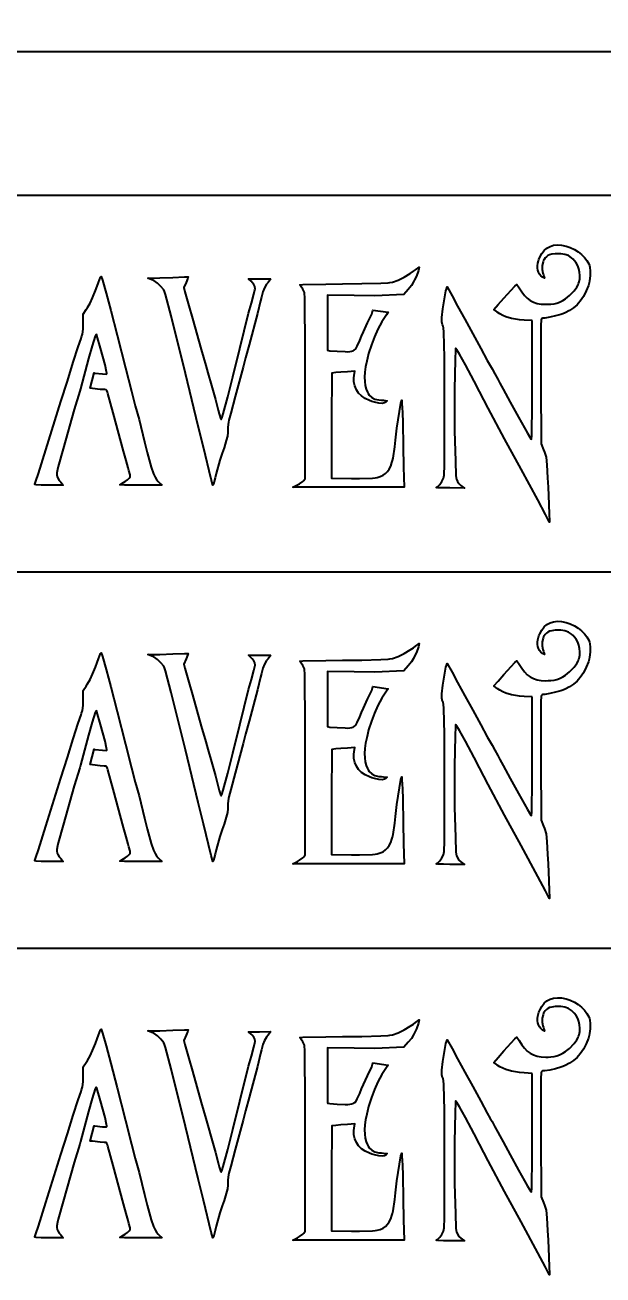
# Model space of a CAD drawing. Header units: millimetres. Extents: x 2045 to 2776, y 1347 to 1669.
# Drawn here: x 2248.6 to 2325.4, y 1503.4 to 1669.5 of the extents above; entities that cross this region are included whole.
import ezdxf

# ---------------------------------------------------------------- set-up
doc = ezdxf.new("R2010")
doc.units = ezdxf.units.MM
doc.styles.get("Standard").update_dxf_attribs({"font": 'arial.ttf'})
doc.dimstyles.new('ISO-25', dxfattribs={"dimtxt": 2.5, "dimasz": 2.5, "dimexe": 1.25, "dimexo": 0.625, "dimtad": 1, "dimtxsty": 'Standard', "dimcen": 2.5, "dimadec": 0, "dimazin": 0, "dimtfac": 1, "dimtmove": 0, "dimatfit": 3, "dimfxl": 1, "dimarcsym": 0})

# ---------------------------------------------------------------- blocks, each defined once
blk = doc.blocks.new('*D8')
at = {"color": 0, "lineweight": -2, "transparency": 16777216}
for p, q in [((2075.52, 1622.46), (2075.52, 1667.18)), ((2775.52, 1622.46), (2775.52, 1667.18)), ((2078.02, 1665.93), (2773.02, 1665.93))]:
    blk.add_line(p, q, dxfattribs=at)
at = {"color": 0, "transparency": 16777216}
for points in [[(2078.02, 1666.35), (2078.02, 1665.51), (2075.52, 1665.93)], [(2773.02, 1666.35), (2773.02, 1665.51), (2775.52, 1665.93)]]:
    blk.add_solid(points, dxfattribs=at)
at = {"layer": 'Defpoints', "color": 0, "transparency": 16777216}
for p in [(2775.52, 1665.93), (2075.52, 1621.84), (2775.52, 1621.84)]:
    blk.add_point(p, dxfattribs=at)
at = {"color": 0, "transparency": 16777216, "insert": (2425.52, 1667.83), "char_height": 2.5, "attachment_point": 5}
blk.add_mtext('700', dxfattribs=at)

msp = doc.modelspace()

# ---------------------------------------------------------------- linework, layer by layer
for points in [[(2355.523, 1631.839, 0.4142136), (2340.523, 1646.839), (2225.523, 1646.839, 0.4142136), (2215.523, 1636.839), (2215.523, 1606.839, 0.4142136), (2225.523, 1596.839), (2340.523, 1596.839, 0.4142136), (2355.523, 1611.839)], [(2225.523, 1596.839, 0.4142136), (2215.523, 1586.839), (2215.523, 1556.839, 0.4142136), (2225.523, 1546.839), (2340.523, 1546.839, 0.4142136), (2355.523, 1561.839)]]:
    msp.add_lwpolyline(points, format="xyb")
for points in [[(2315.988, 1630.205), (2314.942, 1630.267), (2314.338, 1630.313), (2313.238, 1630.499), (2312.518, 1630.716), (2312.092, 1630.886), (2311.697, 1631.088), (2311.356, 1631.313), (2311.201, 1631.436), (2310.922, 1631.669), (2311.487, 1632.327), (2312.254, 1633.195), (2313.711, 1634.775), (2313.951, 1634.991), (2314.261, 1634.558), (2314.617, 1634.016), (2314.973, 1633.551), (2315.345, 1633.164), (2315.748, 1632.869), (2316.189, 1632.645), (2316.67, 1632.49), (2317.212, 1632.397), (2317.816, 1632.366), (2318.149, 1632.374), (2318.474, 1632.389), (2318.939, 1632.428), (2319.288, 1632.513), (2319.652, 1632.668), (2319.9, 1632.784), (2320.078, 1632.885), (2320.442, 1633.117), (2320.969, 1633.528), (2321.581, 1634.155), (2321.937, 1634.651), (2322.115, 1634.976), (2322.177, 1635.131), (2322.247, 1635.333), (2322.332, 1635.751), (2322.348, 1636.193), (2322.309, 1636.642), (2322.208, 1637.076), (2322.053, 1637.494), (2321.852, 1637.873), (2321.604, 1638.207), (2321.457, 1638.354), (2321.232, 1638.547), (2320.814, 1638.834), (2320.365, 1638.997), (2319.815, 1639.074), (2319.474, 1639.082), (2319.079, 1639.074), (2318.598, 1639.012), (2318.327, 1638.942), (2318.095, 1638.834), (2317.893, 1638.695), (2317.731, 1638.524), (2317.591, 1638.323), (2317.529, 1638.207), (2317.444, 1637.997), (2317.344, 1637.517), (2317.328, 1636.998), (2317.413, 1636.502), (2317.491, 1636.286), (2317.553, 1636.123), (2317.621, 1635.827), (2317.365, 1635.962), (2317.173, 1636.154), (2316.995, 1636.386), (2316.856, 1636.634), (2316.77, 1636.897), (2316.716, 1637.184), (2316.716, 1637.494), (2316.755, 1637.812), (2316.84, 1638.152), (2316.902, 1638.323), (2317.01, 1638.609), (2317.274, 1639.097), (2317.591, 1639.508), (2317.955, 1639.825), (2318.374, 1640.058), (2318.846, 1640.205), (2319.358, 1640.259), (2319.915, 1640.228), (2320.504, 1640.104), (2321.077, 1639.911), (2321.612, 1639.655), (2322.115, 1639.345), (2322.572, 1638.997), (2322.959, 1638.602), (2323.285, 1638.176), (2323.533, 1637.734), (2323.618, 1637.502), (2323.672, 1637.308), (2323.726, 1636.766), (2323.719, 1636.138), (2323.641, 1635.503), (2323.579, 1635.232), (2323.486, 1634.883), (2323.192, 1634.148), (2322.812, 1633.419), (2322.394, 1632.784), (2322.185, 1632.536), (2321.983, 1632.32), (2321.511, 1631.909), (2320.969, 1631.545), (2320.38, 1631.235), (2320.07, 1631.111), (2319.83, 1631.018), (2319.125, 1630.825), (2318.351, 1630.646), (2317.708, 1630.53), (2317.43, 1630.519), (2317.328, 1630.491), (2317.258, 1630.422), (2317.212, 1630.298), (2317.196, 1630.205), (2317.173, 1629.632), (2317.158, 1625.085), (2317.165, 1621.854), (2317.196, 1613.822), (2317.522, 1613.047), (2317.661, 1612.714), (2317.847, 1612.04), (2317.963, 1611.025), (2318.056, 1609.329), (2318.11, 1608.059), (2318.203, 1605.836), (2318.265, 1604.449), (2318.304, 1603.643), (2318.289, 1603.419), (2318.157, 1603.651), (2317.754, 1604.457), (2316.755, 1606.378), (2314.532, 1610.475), (2312.324, 1614.519), (2310.147, 1618.586), (2309.016, 1620.793), (2308.304, 1622.164), (2307.157, 1624.333), (2306.352, 1625.766), (2305.988, 1626.339), (2305.848, 1626.502), (2305.817, 1626.502), (2305.794, 1626.363), (2305.755, 1624.968), (2305.693, 1621.111), (2305.678, 1617.695), (2305.693, 1615.572), (2305.794, 1611.529), (2305.872, 1609.647), (2305.902, 1609.329), (2305.949, 1609.151), (2306.081, 1608.826), (2306.267, 1608.547), (2306.53, 1608.291), (2306.693, 1608.175), (2307.01, 1607.958), (2305.035, 1607.966), (2304.206, 1607.973), (2303.447, 1608.004), (2303.229, 1608.034), (2303.246, 1608.043), (2303.246, 1608.043), (2303.261, 1608.051), (2303.408, 1608.128), (2303.718, 1608.423), (2304.005, 1608.818), (2304.214, 1609.252), (2304.268, 1609.453), (2304.291, 1609.67), (2304.33, 1611.033), (2304.353, 1615.084), (2304.346, 1619.585), (2304.33, 1625.286), (2304.276, 1628.663), (2304.222, 1629.26), (2304.175, 1629.43), (2304.152, 1629.484), (2304.074, 1629.624), (2303.989, 1630.027), (2303.981, 1630.282), (2303.997, 1630.608), (2304.129, 1631.777), (2304.33, 1633.11), (2304.524, 1634.155), (2304.593, 1634.38), (2304.71, 1634.674), (2305.345, 1633.489), (2306.081, 1632.141), (2307.049, 1630.375), (2308.11, 1628.439), (2309.164, 1626.502), (2310.023, 1624.922), (2310.418, 1624.225), (2310.674, 1623.791), (2311.046, 1623.117), (2311.425, 1622.412), (2311.704, 1621.901), (2312.146, 1621.095), (2313.075, 1619.383), (2314.183, 1617.362), (2315.391, 1615.239), (2315.841, 1614.511), (2315.91, 1614.449), (2315.941, 1614.891), (2315.98, 1619.174), (2315.988, 1622.327), (2315.988, 1630.205)], [(2298.691, 1619.229), (2298.753, 1617.997), (2298.784, 1616.626), (2298.846, 1613.543), (2298.908, 1610.747), (2298.977, 1608.059), (2284.182, 1608.059), (2284.802, 1608.368), (2285.058, 1608.516), (2285.507, 1608.833), (2285.623, 1608.957), (2285.825, 1609.236), (2285.817, 1621.459), (2285.809, 1626.37), (2285.77, 1633.148), (2285.747, 1633.931), (2285.701, 1634.047), (2285.507, 1634.38), (2285.275, 1634.69), (2285.118, 1634.966), (2285.491, 1634.992), (2288.559, 1635.054), (2290.798, 1635.085), (2293.346, 1635.116), (2295.887, 1635.178), (2296.871, 1635.232), (2297.095, 1635.263), (2297.428, 1635.325), (2298.172, 1635.581), (2298.977, 1635.968), (2299.799, 1636.464), (2300.201, 1636.75), (2300.496, 1636.967), (2300.993, 1637.295), (2300.883, 1636.866), (2300.604, 1636.1), (2300.372, 1635.604), (2300.24, 1635.333), (2299.938, 1634.852), (2299.527, 1634.333), (2298.923, 1633.667), (2295.097, 1633.512), (2292.331, 1633.543), (2288.776, 1633.574), (2288.776, 1626.285), (2288.799, 1626.262), (2289.101, 1626.208), (2290.062, 1626.13), (2291.123, 1626.084), (2291.495, 1626.076), (2292.014, 1626.138), (2292.192, 1626.208), (2292.331, 1626.278), (2292.54, 1626.44), (2292.75, 1626.812), (2293.075, 1627.548), (2293.323, 1628.137), (2293.563, 1628.71), (2294.097, 1629.895), (2294.678, 1631.08), (2294.818, 1631.606), (2296.871, 1631.304), (2296.615, 1630.979), (2296.011, 1630.05), (2295.484, 1629.082), (2295.019, 1628.067), (2294.616, 1626.982), (2294.26, 1625.821), (2294.097, 1625.193), (2294.004, 1624.798), (2293.857, 1624.047), (2293.764, 1623.349), (2293.726, 1622.707), (2293.741, 1622.118), (2293.803, 1621.583), (2293.919, 1621.111), (2294.09, 1620.7), (2294.198, 1620.514), (2294.338, 1620.305), (2294.678, 1619.988), (2295.097, 1619.779), (2295.623, 1619.662), (2295.949, 1619.639), (2296.22, 1619.616), (2296.725, 1619.558), (2296.535, 1619.355), (2296.359, 1619.267), (2296.034, 1619.205), (2295.592, 1619.244), (2295.019, 1619.376), (2294.671, 1619.476), (2294.361, 1619.585), (2293.795, 1619.856), (2293.323, 1620.189), (2292.928, 1620.584), (2292.626, 1621.026), (2292.416, 1621.521), (2292.3, 1622.048), (2292.293, 1622.614), (2292.331, 1622.908), (2292.424, 1623.481), (2291.448, 1623.411), (2290.565, 1623.349), (2289.914, 1623.295), (2289.357, 1623.233), (2289.334, 1616.951), (2289.318, 1611.924), (2289.31, 1609.972), (2289.31, 1609.267), (2291.967, 1609.244), (2293.059, 1609.236), (2294.779, 1609.275), (2295.135, 1609.314), (2295.376, 1609.36), (2295.802, 1609.484), (2296.173, 1609.654), (2296.499, 1609.879), (2296.77, 1610.15), (2297.002, 1610.475), (2297.196, 1610.87), (2297.359, 1611.335), (2297.428, 1611.599), (2297.506, 1611.947), (2297.723, 1613.434), (2297.831, 1614.333), (2298.025, 1615.913), (2298.366, 1618.144), (2298.559, 1619.229), (2298.659, 1619.616), (2298.691, 1619.229)], [(2266.792, 1608.345), (2263.988, 1608.345), (2261.812, 1608.353), (2261.184, 1608.384), (2261.285, 1608.477), (2261.641, 1608.694), (2261.866, 1608.826), (2262.207, 1609.058), (2262.423, 1609.275), (2262.532, 1609.468), (2262.54, 1609.561), (2262.524, 1609.701), (2262.385, 1610.282), (2262.284, 1610.638), (2262.005, 1611.606), (2261.664, 1612.853), (2260.286, 1617.943), (2259.581, 1620.522), (2259.526, 1620.693), (2259.449, 1620.909), (2259.356, 1621.002), (2259.193, 1621.033), (2259.069, 1621.033), (2258.535, 1621.064), (2257.551, 1621.181), (2257.208, 1621.218), (2257.747, 1623.252), (2257.869, 1623.241), (2258.876, 1623.117), (2259.379, 1623.094), (2259.441, 1623.156), (2259.441, 1623.218), (2259.418, 1623.396), (2259.201, 1624.341), (2258.605, 1626.556), (2258.117, 1628.23), (2258.093, 1628.299), (2258.024, 1628.353), (2257.985, 1628.33), (2257.9, 1628.137), (2257.497, 1626.851), (2257.017, 1625.147), (2255.955, 1621.142), (2255.839, 1620.809), (2255.119, 1618.384), (2253.624, 1613.171), (2252.989, 1610.824), (2252.888, 1610.429), (2252.811, 1609.964), (2252.811, 1609.709), (2252.842, 1609.476), (2252.919, 1609.267), (2253.113, 1608.957), (2253.306, 1608.733), (2253.655, 1608.345), (2251.742, 1608.345), (2250.727, 1608.353), (2250.03, 1608.392), (2249.868, 1608.432), (2249.877, 1608.459), (2249.875, 1608.461), (2249.883, 1608.477), (2250.014, 1608.872), (2250.34, 1609.902), (2251.316, 1613.032), (2253.337, 1619.438), (2254.197, 1622.157), (2254.987, 1624.666), (2255.638, 1626.704), (2256.017, 1627.811), (2256.095, 1628.036), (2256.203, 1628.423), (2256.281, 1629.066), (2256.289, 1629.794), (2256.296, 1631.057), (2256.707, 1631.661), (2256.893, 1631.932), (2257.226, 1632.521), (2257.551, 1633.241), (2257.923, 1634.186), (2258.14, 1634.775), (2258.326, 1635.286), (2258.605, 1635.968), (2258.678, 1636.062), (2258.853, 1635.565), (2259.341, 1633.853), (2259.96, 1631.537), (2260.82, 1628.261), (2261.92, 1623.938), (2262.726, 1620.809), (2263.229, 1618.903), (2263.725, 1617.052), (2264.468, 1614.108), (2264.825, 1612.699), (2265.359, 1610.754), (2265.669, 1609.848), (2265.863, 1609.414), (2266.049, 1609.097), (2266.25, 1608.849), (2266.366, 1608.74), (2266.792, 1608.345)], [(2281.247, 1635.751), (2280.89, 1635.286), (2280.697, 1635.031), (2280.41, 1634.566), (2280.193, 1634.047), (2279.992, 1633.334), (2279.868, 1632.846), (2279.457, 1631.134), (2278.381, 1627.006), (2277.9, 1625.247), (2277.559, 1624.008), (2276.529, 1620.104), (2275.94, 1617.896), (2275.662, 1616.959), (2275.6, 1616.727), (2275.522, 1616.045), (2275.514, 1615.642), (2275.514, 1615.348), (2275.468, 1614.852), (2275.329, 1614.256), (2275.026, 1613.303), (2274.786, 1612.59), (2274.484, 1611.661), (2273.965, 1609.887), (2273.834, 1609.314), (2273.725, 1608.818), (2273.617, 1608.43), (2273.56, 1608.355), (2273.338, 1609.128), (2272.277, 1613.372), (2271.587, 1616.192), (2269.891, 1623.164), (2267.977, 1630.817), (2267.242, 1633.66), (2267.11, 1634.055), (2267.001, 1634.279), (2266.637, 1634.752), (2266.173, 1635.186), (2265.677, 1635.526), (2265.444, 1635.635), (2264.91, 1635.836), (2265.537, 1635.844), (2266.482, 1635.867), (2268.202, 1635.937), (2269.782, 1635.999), (2270.255, 1635.999), (2270.208, 1635.828), (2269.976, 1635.279), (2269.666, 1634.581), (2269.821, 1634.031), (2270.34, 1632.157), (2270.82, 1630.476), (2272.005, 1626.347), (2272.61, 1624.225), (2272.873, 1623.28), (2273.369, 1621.568), (2273.888, 1619.709), (2274.26, 1618.299), (2274.384, 1617.803), (2274.593, 1617.129), (2274.639, 1617.06), (2274.662, 1617.075), (2274.748, 1617.246), (2274.926, 1617.811), (2275.538, 1620.088), (2276.188, 1622.73), (2277.118, 1626.51), (2278.295, 1631.181), (2278.659, 1632.505), (2278.992, 1633.706), (2279.132, 1634.272), (2279.147, 1634.434), (2279.124, 1634.729), (2279, 1635.007), (2278.783, 1635.286), (2278.628, 1635.426), (2278.272, 1635.743), (2279.759, 1635.743), (2281.247, 1635.751)], [(2315.988, 1580.205), (2314.942, 1580.267), (2314.338, 1580.313), (2313.238, 1580.499), (2312.518, 1580.716), (2312.092, 1580.886), (2311.697, 1581.088), (2311.356, 1581.313), (2311.201, 1581.436), (2310.922, 1581.669), (2311.487, 1582.327), (2312.254, 1583.195), (2313.711, 1584.775), (2313.951, 1584.991), (2314.261, 1584.558), (2314.617, 1584.016), (2314.973, 1583.551), (2315.345, 1583.164), (2315.748, 1582.869), (2316.189, 1582.645), (2316.67, 1582.49), (2317.212, 1582.397), (2317.816, 1582.366), (2318.149, 1582.374), (2318.474, 1582.389), (2318.939, 1582.428), (2319.288, 1582.513), (2319.652, 1582.668), (2319.9, 1582.784), (2320.078, 1582.885), (2320.442, 1583.117), (2320.969, 1583.528), (2321.581, 1584.155), (2321.937, 1584.651), (2322.115, 1584.976), (2322.177, 1585.131), (2322.247, 1585.333), (2322.332, 1585.751), (2322.348, 1586.193), (2322.309, 1586.642), (2322.208, 1587.076), (2322.053, 1587.494), (2321.852, 1587.873), (2321.604, 1588.207), (2321.457, 1588.354), (2321.232, 1588.547), (2320.814, 1588.834), (2320.365, 1588.997), (2319.815, 1589.074), (2319.474, 1589.082), (2319.079, 1589.074), (2318.598, 1589.012), (2318.327, 1588.942), (2318.095, 1588.834), (2317.893, 1588.695), (2317.731, 1588.524), (2317.591, 1588.323), (2317.529, 1588.207), (2317.444, 1587.997), (2317.344, 1587.517), (2317.328, 1586.998), (2317.413, 1586.502), (2317.491, 1586.286), (2317.553, 1586.123), (2317.621, 1585.827), (2317.365, 1585.962), (2317.173, 1586.154), (2316.995, 1586.386), (2316.856, 1586.634), (2316.77, 1586.897), (2316.716, 1587.184), (2316.716, 1587.494), (2316.755, 1587.812), (2316.84, 1588.152), (2316.902, 1588.323), (2317.01, 1588.609), (2317.274, 1589.097), (2317.591, 1589.508), (2317.955, 1589.825), (2318.374, 1590.058), (2318.846, 1590.205), (2319.358, 1590.259), (2319.915, 1590.228), (2320.504, 1590.104), (2321.077, 1589.911), (2321.612, 1589.655), (2322.115, 1589.345), (2322.572, 1588.997), (2322.959, 1588.602), (2323.285, 1588.176), (2323.533, 1587.734), (2323.618, 1587.502), (2323.672, 1587.308), (2323.726, 1586.766), (2323.719, 1586.138), (2323.641, 1585.503), (2323.579, 1585.232), (2323.486, 1584.883), (2323.192, 1584.148), (2322.812, 1583.419), (2322.394, 1582.784), (2322.185, 1582.536), (2321.983, 1582.32), (2321.511, 1581.909), (2320.969, 1581.545), (2320.38, 1581.235), (2320.07, 1581.111), (2319.83, 1581.018), (2319.125, 1580.825), (2318.351, 1580.646), (2317.708, 1580.53), (2317.43, 1580.519), (2317.328, 1580.491), (2317.258, 1580.422), (2317.212, 1580.298), (2317.196, 1580.205), (2317.173, 1579.632), (2317.158, 1575.085), (2317.165, 1571.854), (2317.196, 1563.822), (2317.522, 1563.047), (2317.661, 1562.714), (2317.847, 1562.04), (2317.963, 1561.025), (2318.056, 1559.329), (2318.11, 1558.059), (2318.203, 1555.836), (2318.265, 1554.449), (2318.304, 1553.643), (2318.289, 1553.419), (2318.157, 1553.651), (2317.754, 1554.457), (2316.755, 1556.378), (2314.532, 1560.475), (2312.324, 1564.519), (2310.147, 1568.586), (2309.016, 1570.793), (2308.304, 1572.164), (2307.157, 1574.333), (2306.352, 1575.766), (2305.988, 1576.339), (2305.848, 1576.502), (2305.817, 1576.502), (2305.794, 1576.363), (2305.755, 1574.968), (2305.693, 1571.111), (2305.678, 1567.695), (2305.693, 1565.572), (2305.794, 1561.529), (2305.872, 1559.647), (2305.902, 1559.329), (2305.949, 1559.151), (2306.081, 1558.826), (2306.267, 1558.547), (2306.53, 1558.291), (2306.693, 1558.175), (2307.01, 1557.958), (2305.035, 1557.966), (2304.206, 1557.973), (2303.447, 1558.004), (2303.229, 1558.034), (2303.246, 1558.043), (2303.246, 1558.043), (2303.261, 1558.051), (2303.408, 1558.128), (2303.718, 1558.423), (2304.005, 1558.818), (2304.214, 1559.252), (2304.268, 1559.453), (2304.291, 1559.67), (2304.33, 1561.033), (2304.353, 1565.084), (2304.346, 1569.585), (2304.33, 1575.286), (2304.276, 1578.663), (2304.222, 1579.26), (2304.175, 1579.43), (2304.152, 1579.484), (2304.074, 1579.624), (2303.989, 1580.027), (2303.981, 1580.282), (2303.997, 1580.608), (2304.129, 1581.777), (2304.33, 1583.11), (2304.524, 1584.155), (2304.593, 1584.38), (2304.71, 1584.674), (2305.345, 1583.489), (2306.081, 1582.141), (2307.049, 1580.375), (2308.11, 1578.439), (2309.164, 1576.502), (2310.023, 1574.922), (2310.418, 1574.225), (2310.674, 1573.791), (2311.046, 1573.117), (2311.425, 1572.412), (2311.704, 1571.901), (2312.146, 1571.095), (2313.075, 1569.383), (2314.183, 1567.362), (2315.391, 1565.239), (2315.841, 1564.511), (2315.91, 1564.449), (2315.941, 1564.891), (2315.98, 1569.174), (2315.988, 1572.327), (2315.988, 1580.205)], [(2266.792, 1558.345), (2263.988, 1558.345), (2261.812, 1558.353), (2261.184, 1558.384), (2261.285, 1558.477), (2261.641, 1558.694), (2261.866, 1558.826), (2262.207, 1559.058), (2262.423, 1559.275), (2262.532, 1559.468), (2262.54, 1559.561), (2262.524, 1559.701), (2262.385, 1560.282), (2262.284, 1560.638), (2262.005, 1561.606), (2261.664, 1562.853), (2260.286, 1567.943), (2259.581, 1570.522), (2259.526, 1570.693), (2259.449, 1570.909), (2259.356, 1571.002), (2259.193, 1571.033), (2259.069, 1571.033), (2258.535, 1571.064), (2257.551, 1571.181), (2257.208, 1571.218), (2257.747, 1573.252), (2257.869, 1573.241), (2258.876, 1573.117), (2259.379, 1573.094), (2259.441, 1573.156), (2259.441, 1573.218), (2259.418, 1573.396), (2259.201, 1574.341), (2258.605, 1576.556), (2258.117, 1578.23), (2258.093, 1578.299), (2258.024, 1578.353), (2257.985, 1578.33), (2257.9, 1578.137), (2257.497, 1576.851), (2257.017, 1575.147), (2255.955, 1571.142), (2255.839, 1570.809), (2255.119, 1568.384), (2253.624, 1563.171), (2252.989, 1560.824), (2252.888, 1560.429), (2252.811, 1559.964), (2252.811, 1559.709), (2252.842, 1559.476), (2252.919, 1559.267), (2253.113, 1558.957), (2253.306, 1558.733), (2253.655, 1558.345), (2251.742, 1558.345), (2250.727, 1558.353), (2250.03, 1558.392), (2249.868, 1558.432), (2249.877, 1558.459), (2249.875, 1558.461), (2249.883, 1558.477), (2250.014, 1558.872), (2250.34, 1559.902), (2251.316, 1563.032), (2253.337, 1569.438), (2254.197, 1572.157), (2254.987, 1574.666), (2255.638, 1576.704), (2256.017, 1577.811), (2256.095, 1578.036), (2256.203, 1578.423), (2256.281, 1579.066), (2256.289, 1579.794), (2256.296, 1581.057), (2256.707, 1581.661), (2256.893, 1581.932), (2257.226, 1582.521), (2257.551, 1583.241), (2257.923, 1584.186), (2258.14, 1584.775), (2258.326, 1585.286), (2258.605, 1585.968), (2258.678, 1586.062), (2258.853, 1585.565), (2259.341, 1583.853), (2259.96, 1581.537), (2260.82, 1578.261), (2261.92, 1573.938), (2262.726, 1570.809), (2263.229, 1568.903), (2263.725, 1567.052), (2264.468, 1564.108), (2264.825, 1562.699), (2265.359, 1560.754), (2265.669, 1559.848), (2265.863, 1559.414), (2266.049, 1559.097), (2266.25, 1558.849), (2266.366, 1558.74), (2266.792, 1558.345)], [(2281.247, 1585.751), (2280.89, 1585.286), (2280.697, 1585.031), (2280.41, 1584.566), (2280.193, 1584.047), (2279.992, 1583.334), (2279.868, 1582.846), (2279.457, 1581.134), (2278.381, 1577.006), (2277.9, 1575.247), (2277.559, 1574.008), (2276.529, 1570.104), (2275.94, 1567.896), (2275.662, 1566.959), (2275.6, 1566.727), (2275.522, 1566.045), (2275.514, 1565.642), (2275.514, 1565.348), (2275.468, 1564.852), (2275.329, 1564.256), (2275.026, 1563.303), (2274.786, 1562.59), (2274.484, 1561.661), (2273.965, 1559.887), (2273.834, 1559.314), (2273.725, 1558.818), (2273.617, 1558.43), (2273.56, 1558.355), (2273.338, 1559.128), (2272.277, 1563.372), (2271.587, 1566.192), (2269.891, 1573.164), (2267.977, 1580.817), (2267.242, 1583.66), (2267.11, 1584.055), (2267.001, 1584.279), (2266.637, 1584.752), (2266.173, 1585.186), (2265.677, 1585.526), (2265.444, 1585.635), (2264.91, 1585.836), (2265.537, 1585.844), (2266.482, 1585.867), (2268.202, 1585.937), (2269.782, 1585.999), (2270.255, 1585.999), (2270.208, 1585.828), (2269.976, 1585.279), (2269.666, 1584.581), (2269.821, 1584.031), (2270.34, 1582.157), (2270.82, 1580.476), (2272.005, 1576.347), (2272.61, 1574.225), (2272.873, 1573.28), (2273.369, 1571.568), (2273.888, 1569.709), (2274.26, 1568.299), (2274.384, 1567.803), (2274.593, 1567.129), (2274.639, 1567.06), (2274.662, 1567.075), (2274.748, 1567.246), (2274.926, 1567.811), (2275.538, 1570.088), (2276.188, 1572.73), (2277.118, 1576.51), (2278.295, 1581.181), (2278.659, 1582.505), (2278.992, 1583.706), (2279.132, 1584.272), (2279.147, 1584.434), (2279.124, 1584.729), (2279, 1585.007), (2278.783, 1585.286), (2278.628, 1585.426), (2278.272, 1585.743), (2279.759, 1585.743), (2281.247, 1585.751)], [(2298.691, 1569.229), (2298.753, 1567.997), (2298.784, 1566.626), (2298.846, 1563.543), (2298.908, 1560.747), (2298.977, 1558.059), (2284.182, 1558.059), (2284.802, 1558.368), (2285.058, 1558.516), (2285.507, 1558.833), (2285.623, 1558.957), (2285.825, 1559.236), (2285.817, 1571.459), (2285.809, 1576.37), (2285.77, 1583.148), (2285.747, 1583.931), (2285.701, 1584.047), (2285.507, 1584.38), (2285.275, 1584.69), (2285.118, 1584.966), (2285.491, 1584.992), (2288.559, 1585.054), (2290.798, 1585.085), (2293.346, 1585.116), (2295.887, 1585.178), (2296.871, 1585.232), (2297.095, 1585.263), (2297.428, 1585.325), (2298.172, 1585.581), (2298.977, 1585.968), (2299.799, 1586.464), (2300.201, 1586.75), (2300.496, 1586.967), (2300.993, 1587.295), (2300.883, 1586.866), (2300.604, 1586.1), (2300.372, 1585.604), (2300.24, 1585.333), (2299.938, 1584.852), (2299.527, 1584.333), (2298.923, 1583.667), (2295.097, 1583.512), (2292.331, 1583.543), (2288.776, 1583.574), (2288.776, 1576.285), (2288.799, 1576.262), (2289.101, 1576.208), (2290.062, 1576.13), (2291.123, 1576.084), (2291.495, 1576.076), (2292.014, 1576.138), (2292.192, 1576.208), (2292.331, 1576.278), (2292.54, 1576.44), (2292.75, 1576.812), (2293.075, 1577.548), (2293.323, 1578.137), (2293.563, 1578.71), (2294.097, 1579.895), (2294.678, 1581.08), (2294.818, 1581.606), (2296.871, 1581.304), (2296.615, 1580.979), (2296.011, 1580.05), (2295.484, 1579.082), (2295.019, 1578.067), (2294.616, 1576.982), (2294.26, 1575.821), (2294.097, 1575.193), (2294.004, 1574.798), (2293.857, 1574.047), (2293.764, 1573.349), (2293.726, 1572.707), (2293.741, 1572.118), (2293.803, 1571.583), (2293.919, 1571.111), (2294.09, 1570.7), (2294.198, 1570.514), (2294.338, 1570.305), (2294.678, 1569.988), (2295.097, 1569.779), (2295.623, 1569.662), (2295.949, 1569.639), (2296.22, 1569.616), (2296.725, 1569.558), (2296.535, 1569.355), (2296.359, 1569.267), (2296.034, 1569.205), (2295.592, 1569.244), (2295.019, 1569.376), (2294.671, 1569.476), (2294.361, 1569.585), (2293.795, 1569.856), (2293.323, 1570.189), (2292.928, 1570.584), (2292.626, 1571.026), (2292.416, 1571.521), (2292.3, 1572.048), (2292.293, 1572.614), (2292.331, 1572.908), (2292.424, 1573.481), (2291.448, 1573.411), (2290.565, 1573.349), (2289.914, 1573.295), (2289.357, 1573.233), (2289.334, 1566.951), (2289.318, 1561.924), (2289.31, 1559.972), (2289.31, 1559.267), (2291.967, 1559.244), (2293.059, 1559.236), (2294.779, 1559.275), (2295.135, 1559.314), (2295.376, 1559.36), (2295.802, 1559.484), (2296.173, 1559.654), (2296.499, 1559.879), (2296.77, 1560.15), (2297.002, 1560.475), (2297.196, 1560.87), (2297.359, 1561.335), (2297.428, 1561.599), (2297.506, 1561.947), (2297.723, 1563.434), (2297.831, 1564.333), (2298.025, 1565.913), (2298.366, 1568.144), (2298.559, 1569.229), (2298.659, 1569.616), (2298.691, 1569.229)], [(2315.988, 1530.205), (2314.942, 1530.267), (2314.338, 1530.313), (2313.238, 1530.499), (2312.518, 1530.716), (2312.092, 1530.886), (2311.697, 1531.088), (2311.356, 1531.313), (2311.201, 1531.436), (2310.922, 1531.669), (2311.487, 1532.327), (2312.254, 1533.195), (2313.711, 1534.775), (2313.951, 1534.991), (2314.261, 1534.558), (2314.617, 1534.016), (2314.973, 1533.551), (2315.345, 1533.164), (2315.748, 1532.869), (2316.189, 1532.645), (2316.67, 1532.49), (2317.212, 1532.397), (2317.816, 1532.366), (2318.149, 1532.374), (2318.474, 1532.389), (2318.939, 1532.428), (2319.288, 1532.513), (2319.652, 1532.668), (2319.9, 1532.784), (2320.078, 1532.885), (2320.442, 1533.117), (2320.969, 1533.528), (2321.581, 1534.155), (2321.937, 1534.651), (2322.115, 1534.976), (2322.177, 1535.131), (2322.247, 1535.333), (2322.332, 1535.751), (2322.348, 1536.193), (2322.309, 1536.642), (2322.208, 1537.076), (2322.053, 1537.494), (2321.852, 1537.873), (2321.604, 1538.207), (2321.457, 1538.354), (2321.232, 1538.547), (2320.814, 1538.834), (2320.365, 1538.997), (2319.815, 1539.074), (2319.474, 1539.082), (2319.079, 1539.074), (2318.598, 1539.012), (2318.327, 1538.942), (2318.095, 1538.834), (2317.893, 1538.695), (2317.731, 1538.524), (2317.591, 1538.323), (2317.529, 1538.207), (2317.444, 1537.997), (2317.344, 1537.517), (2317.328, 1536.998), (2317.413, 1536.502), (2317.491, 1536.286), (2317.553, 1536.123), (2317.621, 1535.827), (2317.365, 1535.962), (2317.173, 1536.154), (2316.995, 1536.386), (2316.856, 1536.634), (2316.77, 1536.897), (2316.716, 1537.184), (2316.716, 1537.494), (2316.755, 1537.812), (2316.84, 1538.152), (2316.902, 1538.323), (2317.01, 1538.609), (2317.274, 1539.097), (2317.591, 1539.508), (2317.955, 1539.825), (2318.374, 1540.058), (2318.846, 1540.205), (2319.358, 1540.259), (2319.915, 1540.228), (2320.504, 1540.104), (2321.077, 1539.911), (2321.612, 1539.655), (2322.115, 1539.345), (2322.572, 1538.997), (2322.959, 1538.602), (2323.285, 1538.176), (2323.533, 1537.734), (2323.618, 1537.502), (2323.672, 1537.308), (2323.726, 1536.766), (2323.719, 1536.138), (2323.641, 1535.503), (2323.579, 1535.232), (2323.486, 1534.883), (2323.192, 1534.148), (2322.812, 1533.419), (2322.394, 1532.784), (2322.185, 1532.536), (2321.983, 1532.32), (2321.511, 1531.909), (2320.969, 1531.545), (2320.38, 1531.235), (2320.07, 1531.111), (2319.83, 1531.018), (2319.125, 1530.825), (2318.351, 1530.646), (2317.708, 1530.53), (2317.43, 1530.519), (2317.328, 1530.491), (2317.258, 1530.422), (2317.212, 1530.298), (2317.196, 1530.205), (2317.173, 1529.632), (2317.158, 1525.085), (2317.165, 1521.854), (2317.196, 1513.822), (2317.522, 1513.047), (2317.661, 1512.714), (2317.847, 1512.04), (2317.963, 1511.025), (2318.056, 1509.329), (2318.11, 1508.059), (2318.203, 1505.836), (2318.265, 1504.449), (2318.304, 1503.643), (2318.289, 1503.419), (2318.157, 1503.651), (2317.754, 1504.457), (2316.755, 1506.378), (2314.532, 1510.475), (2312.324, 1514.519), (2310.147, 1518.586), (2309.016, 1520.793), (2308.304, 1522.164), (2307.157, 1524.333), (2306.352, 1525.766), (2305.988, 1526.339), (2305.848, 1526.502), (2305.817, 1526.502), (2305.794, 1526.363), (2305.755, 1524.968), (2305.693, 1521.111), (2305.678, 1517.695), (2305.693, 1515.572), (2305.794, 1511.529), (2305.872, 1509.647), (2305.902, 1509.329), (2305.949, 1509.151), (2306.081, 1508.826), (2306.267, 1508.547), (2306.53, 1508.291), (2306.693, 1508.175), (2307.01, 1507.958), (2305.035, 1507.966), (2304.206, 1507.973), (2303.447, 1508.004), (2303.229, 1508.034), (2303.246, 1508.043), (2303.246, 1508.043), (2303.261, 1508.051), (2303.408, 1508.128), (2303.718, 1508.423), (2304.005, 1508.818), (2304.214, 1509.252), (2304.268, 1509.453), (2304.291, 1509.67), (2304.33, 1511.033), (2304.353, 1515.084), (2304.346, 1519.585), (2304.33, 1525.286), (2304.276, 1528.663), (2304.222, 1529.26), (2304.175, 1529.43), (2304.152, 1529.484), (2304.074, 1529.624), (2303.989, 1530.027), (2303.981, 1530.282), (2303.997, 1530.608), (2304.129, 1531.777), (2304.33, 1533.11), (2304.524, 1534.155), (2304.593, 1534.38), (2304.71, 1534.674), (2305.345, 1533.489), (2306.081, 1532.141), (2307.049, 1530.375), (2308.11, 1528.439), (2309.164, 1526.502), (2310.023, 1524.922), (2310.418, 1524.225), (2310.674, 1523.791), (2311.046, 1523.117), (2311.425, 1522.412), (2311.704, 1521.901), (2312.146, 1521.095), (2313.075, 1519.383), (2314.183, 1517.362), (2315.391, 1515.239), (2315.841, 1514.511), (2315.91, 1514.449), (2315.941, 1514.891), (2315.98, 1519.174), (2315.988, 1522.327), (2315.988, 1530.205)], [(2266.792, 1508.345), (2263.988, 1508.345), (2261.812, 1508.353), (2261.184, 1508.384), (2261.285, 1508.477), (2261.641, 1508.694), (2261.866, 1508.826), (2262.207, 1509.058), (2262.423, 1509.275), (2262.532, 1509.468), (2262.54, 1509.561), (2262.524, 1509.701), (2262.385, 1510.282), (2262.284, 1510.638), (2262.005, 1511.606), (2261.664, 1512.853), (2260.286, 1517.943), (2259.581, 1520.522), (2259.526, 1520.693), (2259.449, 1520.909), (2259.356, 1521.002), (2259.193, 1521.033), (2259.069, 1521.033), (2258.535, 1521.064), (2257.551, 1521.181), (2257.208, 1521.218), (2257.747, 1523.252), (2257.869, 1523.241), (2258.876, 1523.117), (2259.379, 1523.094), (2259.441, 1523.156), (2259.441, 1523.218), (2259.418, 1523.396), (2259.201, 1524.341), (2258.605, 1526.556), (2258.117, 1528.23), (2258.093, 1528.299), (2258.024, 1528.353), (2257.985, 1528.33), (2257.9, 1528.137), (2257.497, 1526.851), (2257.017, 1525.147), (2255.955, 1521.142), (2255.839, 1520.809), (2255.119, 1518.384), (2253.624, 1513.171), (2252.989, 1510.824), (2252.888, 1510.429), (2252.811, 1509.964), (2252.811, 1509.709), (2252.842, 1509.476), (2252.919, 1509.267), (2253.113, 1508.957), (2253.306, 1508.733), (2253.655, 1508.345), (2251.742, 1508.345), (2250.727, 1508.353), (2250.03, 1508.392), (2249.868, 1508.432), (2249.877, 1508.459), (2249.875, 1508.461), (2249.883, 1508.477), (2250.014, 1508.872), (2250.34, 1509.902), (2251.316, 1513.032), (2253.337, 1519.438), (2254.197, 1522.157), (2254.987, 1524.666), (2255.638, 1526.704), (2256.017, 1527.811), (2256.095, 1528.036), (2256.203, 1528.423), (2256.281, 1529.066), (2256.289, 1529.794), (2256.296, 1531.057), (2256.707, 1531.661), (2256.893, 1531.932), (2257.226, 1532.521), (2257.551, 1533.241), (2257.923, 1534.186), (2258.14, 1534.775), (2258.326, 1535.286), (2258.605, 1535.968), (2258.678, 1536.062), (2258.853, 1535.565), (2259.341, 1533.853), (2259.96, 1531.537), (2260.82, 1528.261), (2261.92, 1523.938), (2262.726, 1520.809), (2263.229, 1518.903), (2263.725, 1517.052), (2264.468, 1514.108), (2264.825, 1512.699), (2265.359, 1510.754), (2265.669, 1509.848), (2265.863, 1509.414), (2266.049, 1509.097), (2266.25, 1508.849), (2266.366, 1508.74), (2266.792, 1508.345)], [(2281.247, 1535.751), (2280.89, 1535.286), (2280.697, 1535.031), (2280.41, 1534.566), (2280.193, 1534.047), (2279.992, 1533.334), (2279.868, 1532.846), (2279.457, 1531.134), (2278.381, 1527.006), (2277.9, 1525.247), (2277.559, 1524.008), (2276.529, 1520.104), (2275.94, 1517.896), (2275.662, 1516.959), (2275.6, 1516.727), (2275.522, 1516.045), (2275.514, 1515.642), (2275.514, 1515.348), (2275.468, 1514.852), (2275.329, 1514.256), (2275.026, 1513.303), (2274.786, 1512.59), (2274.484, 1511.661), (2273.965, 1509.887), (2273.834, 1509.314), (2273.725, 1508.818), (2273.617, 1508.43), (2273.56, 1508.355), (2273.338, 1509.128), (2272.277, 1513.372), (2271.587, 1516.192), (2269.891, 1523.164), (2267.977, 1530.817), (2267.242, 1533.66), (2267.11, 1534.055), (2267.001, 1534.279), (2266.637, 1534.752), (2266.173, 1535.186), (2265.677, 1535.526), (2265.444, 1535.635), (2264.91, 1535.836), (2265.537, 1535.844), (2266.482, 1535.867), (2268.202, 1535.937), (2269.782, 1535.999), (2270.255, 1535.999), (2270.208, 1535.828), (2269.976, 1535.279), (2269.666, 1534.581), (2269.821, 1534.031), (2270.34, 1532.157), (2270.82, 1530.476), (2272.005, 1526.347), (2272.61, 1524.225), (2272.873, 1523.28), (2273.369, 1521.568), (2273.888, 1519.709), (2274.26, 1518.299), (2274.384, 1517.803), (2274.593, 1517.129), (2274.639, 1517.06), (2274.662, 1517.075), (2274.748, 1517.246), (2274.926, 1517.811), (2275.538, 1520.088), (2276.188, 1522.73), (2277.118, 1526.51), (2278.295, 1531.181), (2278.659, 1532.505), (2278.992, 1533.706), (2279.132, 1534.272), (2279.147, 1534.434), (2279.124, 1534.729), (2279, 1535.007), (2278.783, 1535.286), (2278.628, 1535.426), (2278.272, 1535.743), (2279.759, 1535.743), (2281.247, 1535.751)], [(2298.691, 1519.229), (2298.753, 1517.997), (2298.784, 1516.626), (2298.846, 1513.543), (2298.908, 1510.747), (2298.977, 1508.059), (2284.182, 1508.059), (2284.802, 1508.368), (2285.058, 1508.516), (2285.507, 1508.833), (2285.623, 1508.957), (2285.825, 1509.236), (2285.817, 1521.459), (2285.809, 1526.37), (2285.77, 1533.148), (2285.747, 1533.931), (2285.701, 1534.047), (2285.507, 1534.38), (2285.275, 1534.69), (2285.118, 1534.966), (2285.491, 1534.992), (2288.559, 1535.054), (2290.798, 1535.085), (2293.346, 1535.116), (2295.887, 1535.178), (2296.871, 1535.232), (2297.095, 1535.263), (2297.428, 1535.325), (2298.172, 1535.581), (2298.977, 1535.968), (2299.799, 1536.464), (2300.201, 1536.75), (2300.496, 1536.967), (2300.993, 1537.295), (2300.883, 1536.866), (2300.604, 1536.1), (2300.372, 1535.604), (2300.24, 1535.333), (2299.938, 1534.852), (2299.527, 1534.333), (2298.923, 1533.667), (2295.097, 1533.512), (2292.331, 1533.543), (2288.776, 1533.574), (2288.776, 1526.285), (2288.799, 1526.262), (2289.101, 1526.208), (2290.062, 1526.13), (2291.123, 1526.084), (2291.495, 1526.076), (2292.014, 1526.138), (2292.192, 1526.208), (2292.331, 1526.278), (2292.54, 1526.44), (2292.75, 1526.812), (2293.075, 1527.548), (2293.323, 1528.137), (2293.563, 1528.71), (2294.097, 1529.895), (2294.678, 1531.08), (2294.818, 1531.606), (2296.871, 1531.304), (2296.615, 1530.979), (2296.011, 1530.05), (2295.484, 1529.082), (2295.019, 1528.067), (2294.616, 1526.982), (2294.26, 1525.821), (2294.097, 1525.193), (2294.004, 1524.798), (2293.857, 1524.047), (2293.764, 1523.349), (2293.726, 1522.707), (2293.741, 1522.118), (2293.803, 1521.583), (2293.919, 1521.111), (2294.09, 1520.7), (2294.198, 1520.514), (2294.338, 1520.305), (2294.678, 1519.988), (2295.097, 1519.779), (2295.623, 1519.662), (2295.949, 1519.639), (2296.22, 1519.616), (2296.725, 1519.558), (2296.535, 1519.355), (2296.359, 1519.267), (2296.034, 1519.205), (2295.592, 1519.244), (2295.019, 1519.376), (2294.671, 1519.476), (2294.361, 1519.585), (2293.795, 1519.856), (2293.323, 1520.189), (2292.928, 1520.584), (2292.626, 1521.026), (2292.416, 1521.521), (2292.3, 1522.048), (2292.293, 1522.614), (2292.331, 1522.908), (2292.424, 1523.481), (2291.448, 1523.411), (2290.565, 1523.349), (2289.914, 1523.295), (2289.357, 1523.233), (2289.334, 1516.951), (2289.318, 1511.924), (2289.31, 1509.972), (2289.31, 1509.267), (2291.967, 1509.244), (2293.059, 1509.236), (2294.779, 1509.275), (2295.135, 1509.314), (2295.376, 1509.36), (2295.802, 1509.484), (2296.173, 1509.654), (2296.499, 1509.879), (2296.77, 1510.15), (2297.002, 1510.475), (2297.196, 1510.87), (2297.359, 1511.335), (2297.428, 1511.599), (2297.506, 1511.947), (2297.723, 1513.434), (2297.831, 1514.333), (2298.025, 1515.913), (2298.366, 1518.144), (2298.559, 1519.229), (2298.659, 1519.616), (2298.691, 1519.229)]]:
    msp.add_lwpolyline(points, close=True)

# ---------------------------------------------------------------- dimensions: what is measured, and where the dimension line sits
dim = msp.add_linear_dim(base=(2775.523, 1665.93), p1=(2075.523, 1621.839), p2=(2775.523, 1621.839), dimstyle='ISO-25')
dim.commit()
dim.dimension.update_dxf_attribs({"geometry": '*D8', "text_midpoint": (2425.523, 1667.831)})

doc.saveas('drawing.dxf')
